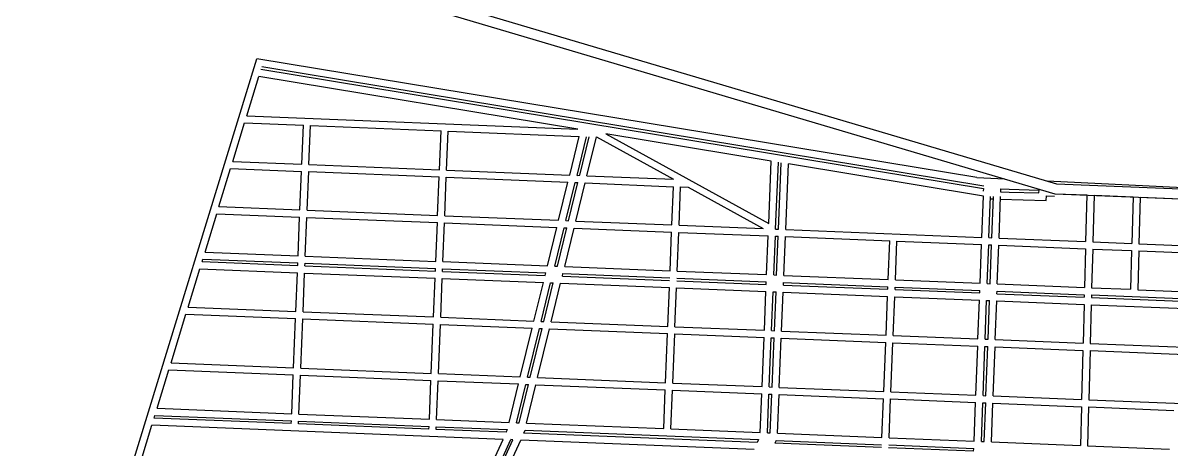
# Model space of a CAD drawing. Header units: millimetres. Extents: x 4375152 to 4409667, y 6523746 to 6549185.
# Drawn here: x 4388856 to 4390452, y 6531808 to 6532401 of the extents above; entities that cross this region are included whole.
import ezdxf

# ---------------------------------------------------------------- set-up
doc = ezdxf.new("R2010")
doc.units = ezdxf.units.MM
doc.layers.add('LINEA CALLE', color=252, linetype='Continuous')

msp = doc.modelspace()

# ---------------------------------------------------------------- linework, layer by layer
at = {"layer": 'LINEA CALLE', "transparency": 33554687}
for p, q in [((4388311.4, 6532750.6), (4390290.8, 6532163.3)), ((4389181.1, 6532507.2), (4390293.1, 6532177.2)), ((4388964.2, 6531643.4), (4389181, 6532351.3)), ((4390182.5, 6532185.7), (4389181, 6532351.3)), ((4390191.9, 6532170), (4389186.8, 6532336.2)), ((4390192, 6532174), (4389188, 6532340)), ((4389167.1, 6532271.7), (4389183.8, 6532326.6)), ((4389627.7, 6532253.2), (4389183.8, 6532326.6)), ((4389167.1, 6532271.7), (4389627.7, 6532253.2)), ((4389147.6, 6532208.3), (4389164, 6532261.9)), ((4389164, 6532261.9), (4389245.8, 6532258.6)), ((4389243.6, 6532204.4), (4389245.8, 6532258.6)), ((4389253.6, 6532204), (4389255.8, 6532258.2)), ((4389255.8, 6532258.2), (4389437.2, 6532250.8)), ((4389435, 6532196.7), (4389437.2, 6532250.8)), ((4389445, 6532196.3), (4389447.2, 6532250.4)), ((4389447.2, 6532250.4), (4389629.4, 6532243.1)), ((4389616.2, 6532189.3), (4389629.4, 6532243.1)), ((4389626.4, 6532188.8), (4389639.6, 6532242.7)), ((4389630.1, 6532188.9), (4389643.3, 6532242.5)), ((4389640.2, 6532188.4), (4389653.5, 6532242.5)), ((4389653.5, 6532242.5), (4389760.5, 6532183.5)), ((4389896.4, 6532208.7), (4389666.4, 6532246.8)), ((4389666.4, 6532246.8), (4389892.9, 6532122)), ((4389147.6, 6532208.3), (4389243.6, 6532204.4)), ((4389892.9, 6532122), (4389896.4, 6532208.7)), ((4389902.6, 6532114.1), (4389906.4, 6532207.1)), ((4389906.6, 6532113.9), (4389910.3, 6532206.4)), ((4389128.3, 6532145.3), (4389144.6, 6532198.4)), ((4389144.6, 6532198.4), (4389243.2, 6532194.4)), ((4389241, 6532140.8), (4389243.2, 6532194.4)), ((4389251, 6532140.4), (4389253.2, 6532194)), ((4389253.2, 6532194), (4389434.6, 6532186.7)), ((4389253.6, 6532204), (4389435, 6532196.7)), ((4389445, 6532196.3), (4389616.2, 6532189.3)), ((4389916.6, 6532113.5), (4389920.3, 6532204.8)), ((4390191.5, 6532160), (4389920.3, 6532204.8)), ((4389432.5, 6532133.1), (4389434.6, 6532186.7)), ((4389442.5, 6532132.7), (4389444.6, 6532186.3)), ((4389444.6, 6532186.3), (4389613.8, 6532179.4)), ((4389600.8, 6532126.3), (4389613.8, 6532179.4)), ((4389611, 6532125.9), (4389624, 6532179)), ((4389614.6, 6532125.7), (4389627.6, 6532178.9)), ((4389624, 6532179), (4389627.6, 6532178.9)), ((4389624.8, 6532125.3), (4389637.8, 6532178.5)), ((4389626.4, 6532188.8), (4389630.1, 6532188.9)), ((4389637.8, 6532178.5), (4389760.5, 6532173.1)), ((4389640.2, 6532188.4), (4389760.5, 6532183.5)), ((4390182.5, 6532185.7), (4390221.4, 6532183.9)), ((4390280, 6532181.1), (4390758.5, 6532158.4)), ((4390293.1, 6532177.2), (4390758.5, 6532158.4)), ((4389758.3, 6532119.9), (4389760.5, 6532173.1)), ((4389768.3, 6532119.5), (4389770.5, 6532172.7)), ((4389770.5, 6532172.7), (4389780.9, 6532172.3)), ((4389780.9, 6532172.3), (4389885.2, 6532114.8)), ((4390189.3, 6532102.5), (4390191.5, 6532160)), ((4390199.3, 6532102.1), (4390201.5, 6532159.6)), ((4390203.3, 6532102), (4390205.5, 6532159.5)), ((4390213.3, 6532101.6), (4390215.5, 6532159.2)), ((4390290.8, 6532163.3), (4390758.8, 6532144.4)), ((4390290.8, 6532163.3), (4390335.4, 6532161.5)), ((4390335.4, 6532161.5), (4390333.7, 6532096.7)), ((4390345.4, 6532161.1), (4390343.8, 6532096.3)), ((4390345.4, 6532161.1), (4390399.6, 6532158.9)), ((4390399.6, 6532158.9), (4390397.9, 6532094.1)), ((4390409.5, 6532158.5), (4390407.9, 6532093.7)), ((4390409.5, 6532158.5), (4390543.6, 6532153.1)), ((4389128.3, 6532145.3), (4389241, 6532140.8)), ((4389109, 6532082.1), (4389125.3, 6532135.5)), ((4389125.3, 6532135.5), (4389240.6, 6532130.8)), ((4389238.5, 6532076.9), (4389240.6, 6532130.8)), ((4389248.5, 6532076.5), (4389250.6, 6532130.4)), ((4389250.6, 6532130.4), (4389432.1, 6532123.1)), ((4389251, 6532140.4), (4389432.5, 6532133.1)), ((4389442.5, 6532132.7), (4389600.8, 6532126.3)), ((4389429.9, 6532069.1), (4389432.1, 6532123.1)), ((4389439.9, 6532068.7), (4389442.1, 6532122.7)), ((4389442.1, 6532122.7), (4389598.4, 6532116.4)), ((4389585.3, 6532062.9), (4389598.4, 6532116.4)), ((4389595.5, 6532062.5), (4389608.6, 6532116)), ((4389599.1, 6532062.3), (4389612.2, 6532115.8)), ((4389608.6, 6532116), (4389612.2, 6532115.8)), ((4389609.3, 6532061.9), (4389622.4, 6532115.4)), ((4389611, 6532125.9), (4389614.6, 6532125.7)), ((4389622.4, 6532115.4), (4389757.9, 6532109.9)), ((4389624.8, 6532125.3), (4389758.3, 6532119.9)), ((4389768.3, 6532119.5), (4389885.2, 6532114.8)), ((4389902.6, 6532114.1), (4389906.6, 6532113.9)), ((4389916.6, 6532113.5), (4390189.3, 6532102.5)), ((4389755.8, 6532056), (4389757.9, 6532109.9)), ((4389765.8, 6532055.6), (4389767.9, 6532109.5)), ((4389767.9, 6532109.1), (4389892.2, 6532104.5)), ((4389890, 6532050.6), (4389892.2, 6532104.5)), ((4389900, 6532050.2), (4389902.2, 6532104.1)), ((4389902.2, 6532104.1), (4389906.2, 6532104)), ((4389904, 6532050), (4389906.2, 6532104)), ((4389914, 6532049.6), (4389916.2, 6532103.5)), ((4389916.2, 6532103.5), (4390061.4, 6532097.7)), ((4390059.2, 6532043.7), (4390061.4, 6532097.7)), ((4390069.2, 6532043.3), (4390071.3, 6532097.3)), ((4390071.3, 6532097.3), (4390188.9, 6532092.5)), ((4390199.3, 6532102.1), (4390203.3, 6532102)), ((4390213.3, 6532101.6), (4390333.7, 6532096.7)), ((4390343.8, 6532096.3), (4390397.9, 6532094.1)), ((4389109, 6532082.1), (4389238.5, 6532076.9)), ((4390186.9, 6532038.6), (4390188.9, 6532092.5)), ((4390196.9, 6532038.2), (4390198.9, 6532092.1)), ((4390198.9, 6532092.1), (4390203, 6532092)), ((4390200.9, 6532038), (4390203, 6532092)), ((4390210.9, 6532037.6), (4390213, 6532091.6)), ((4390213, 6532091.6), (4390333.5, 6532086.7)), ((4390333.5, 6532086.7), (4390332.1, 6532032.7)), ((4390343.5, 6532086.3), (4390342.1, 6532032.3)), ((4390343.5, 6532086.3), (4390397.6, 6532084.1)), ((4390397.6, 6532084.1), (4390396.2, 6532030.2)), ((4390407.6, 6532083.7), (4390406.2, 6532029.7)), ((4390407.6, 6532083.7), (4390541.7, 6532078.3)), ((4390407.9, 6532093.7), (4390541.9, 6532088.3)), ((4389104.9, 6532068.7), (4389105.9, 6532072.2)), ((4389104.9, 6532068.7), (4389237.9, 6532063.3)), ((4389105.9, 6532072.2), (4389238.1, 6532066.9)), ((4389237.9, 6532063.3), (4389238.1, 6532066.9)), ((4389247.9, 6532062.9), (4389248.1, 6532066.5)), ((4389247.9, 6532062.9), (4389429.4, 6532055.6)), ((4389248.1, 6532066.5), (4389429.5, 6532059.1)), ((4389248.5, 6532076.5), (4389429.9, 6532069.1)), ((4389439.9, 6532068.7), (4389585.3, 6532062.9)), ((4389595.5, 6532062.5), (4389599.1, 6532062.3)), ((4389085.5, 6532005.4), (4389101.8, 6532058.8)), ((4389101.8, 6532058.8), (4389237.5, 6532053.3)), ((4389235.3, 6531999.4), (4389237.5, 6532053.3)), ((4389245.3, 6531999), (4389247.5, 6532052.9)), ((4389247.5, 6532052.9), (4389429, 6532045.6)), ((4389429.4, 6532055.6), (4389429.5, 6532059.1)), ((4389439.3, 6532055.2), (4389439.5, 6532058.7)), ((4389439.3, 6532055.2), (4389582, 6532049.4)), ((4389439.5, 6532058.7), (4389582.8, 6532053)), ((4389582, 6532049.4), (4389582.9, 6532053)), ((4389598.7, 6532062.3), (4389599.1, 6532062.3)), ((4389606, 6532048.5), (4389606.8, 6532052)), ((4389606, 6532048.5), (4389755.2, 6532042.5)), ((4389606.8, 6532052), (4389755.4, 6532046)), ((4389609.3, 6532061.9), (4389755.8, 6532056)), ((4389765.8, 6532055.6), (4389890, 6532050.6)), ((4389900, 6532050.2), (4389904, 6532050)), ((4389914, 6532049.6), (4390059.2, 6532043.7)), ((4389426.8, 6531991.7), (4389429, 6532045.6)), ((4389436.8, 6531991.3), (4389438.9, 6532045.2)), ((4389438.9, 6532045.2), (4389579.6, 6532039.5)), ((4389566.4, 6531986), (4389579.6, 6532039.5)), ((4389576.6, 6531985.6), (4389589.7, 6532039.1)), ((4389580.3, 6531985.5), (4389593.4, 6532039)), ((4389589.7, 6532039.1), (4389591.5, 6532039.1)), ((4389590.4, 6531985.1), (4389603.6, 6532038.6)), ((4389591.5, 6532039.1), (4389593.4, 6532039)), ((4389603.6, 6532038.6), (4389754.8, 6532032.5)), ((4389752.6, 6531978.5), (4389754.8, 6532032.5)), ((4389762.6, 6531978.1), (4389764.8, 6532032.1)), ((4389764.8, 6532032.1), (4389889.1, 6532027)), ((4389765.2, 6532042.1), (4389889.5, 6532037)), ((4389765.4, 6532045.6), (4389889.6, 6532040.6)), ((4389889.5, 6532037), (4389889.6, 6532040.6)), ((4389913.5, 6532036.1), (4389913.6, 6532039.6)), ((4389913.5, 6532036.1), (4390058.6, 6532030.2)), ((4389913.6, 6532039.6), (4390058.8, 6532033.8)), ((4390058.6, 6532030.2), (4390058.8, 6532033.8)), ((4390068.6, 6532029.8), (4390068.8, 6532033.4)), ((4390068.8, 6532033.4), (4390186.6, 6532028.6)), ((4390069.2, 6532043.3), (4390186.9, 6532038.6)), ((4390196.9, 6532038.2), (4390200.9, 6532038)), ((4390210.9, 6532037.6), (4390332.1, 6532032.7)), ((4390342.1, 6532032.3), (4390396.2, 6532030.2)), ((4389886.9, 6531973.1), (4389889.1, 6532027)), ((4389896.9, 6531972.7), (4389899.1, 6532026.6)), ((4389899.1, 6532026.6), (4389903.1, 6532026.5)), ((4389900.9, 6531972.5), (4389903.1, 6532026.5)), ((4389910.9, 6531972.1), (4389913.1, 6532026.1)), ((4389913.1, 6532026.1), (4390058.2, 6532020.2)), ((4390056.1, 6531966.3), (4390058.2, 6532020.2)), ((4390066, 6531965.9), (4390068.2, 6532019.8)), ((4390068.2, 6532019.8), (4390186, 6532015.1)), ((4390068.6, 6532029.8), (4390186.4, 6532025.1)), ((4390184, 6531961.1), (4390186, 6532015.1)), ((4390186.4, 6532025.1), (4390186.6, 6532028.6)), ((4390194, 6531960.7), (4390196, 6532014.7)), ((4390196, 6532014.7), (4390200.1, 6532014.5)), ((4390210.4, 6532024.1), (4390210.6, 6532027.6)), ((4390210.4, 6532024.1), (4390331.7, 6532019.2)), ((4390210.6, 6532027.6), (4390331.8, 6532022.7)), ((4390331.8, 6532022.7), (4390331.7, 6532019.2)), ((4390341.8, 6532022.3), (4390341.7, 6532018.8)), ((4390341.7, 6532018.8), (4390629.5, 6532007.2)), ((4390341.7, 6532018.8), (4390629.5, 6532007.2)), ((4390341.8, 6532022.3), (4390632.5, 6532010.6)), ((4390406.2, 6532029.7), (4390540.3, 6532024.3)), ((4389085.5, 6532005.4), (4389235.3, 6531999.4)), ((4389245.3, 6531999), (4389426.8, 6531991.7)), ((4390198, 6531960.6), (4390200.1, 6532014.5)), ((4390208, 6531960.2), (4390210, 6532014.1)), ((4390210, 6532014.1), (4390331.5, 6532009.2)), ((4390331.5, 6532009.2), (4390330.1, 6531955.2)), ((4390341.5, 6532008.8), (4390340.1, 6531954.8)), ((4390341.5, 6532008.8), (4390484.5, 6532003)), ((4390341.5, 6532008.8), (4390484.5, 6532003)), ((4389061.7, 6531927.8), (4389082.5, 6531995.6)), ((4389082.5, 6531995.6), (4389234.9, 6531989.4)), ((4389232.2, 6531921), (4389234.9, 6531989.4)), ((4389242.2, 6531920.6), (4389244.9, 6531989)), ((4389244.9, 6531989), (4389426.4, 6531981.7)), ((4389436.8, 6531991.3), (4389566.4, 6531986)), ((4389576.6, 6531985.6), (4389580.3, 6531985.5)), ((4389590.4, 6531985.1), (4389752.6, 6531978.5)), ((4389423.6, 6531913.2), (4389426.4, 6531981.7)), ((4389433.6, 6531912.8), (4389436.4, 6531981.3)), ((4389436.4, 6531981.3), (4389564, 6531976.1)), ((4389547.4, 6531908.3), (4389564, 6531976.1)), ((4389557.6, 6531907.8), (4389574.2, 6531975.7)), ((4389561.2, 6531907.7), (4389577.8, 6531975.6)), ((4389571.4, 6531907.3), (4389588, 6531975.2)), ((4389574.2, 6531975.7), (4389577.8, 6531975.6)), ((4389588, 6531975.2), (4389752.2, 6531968.5)), ((4389749.5, 6531900.1), (4389752.2, 6531968.5)), ((4389759.5, 6531899.7), (4389762.2, 6531968.1)), ((4389762.2, 6531968.1), (4389886.5, 6531963.1)), ((4389762.6, 6531978.1), (4389886.9, 6531973.1)), ((4389896.9, 6531972.7), (4389900.9, 6531972.5)), ((4389910.9, 6531972.1), (4390056.1, 6531966.3)), ((4389883.7, 6531894.7), (4389886.5, 6531963.1)), ((4389893.7, 6531894.3), (4389896.5, 6531962.7)), ((4389896.5, 6531962.7), (4389900.5, 6531962.6)), ((4389897.7, 6531894.1), (4389900.5, 6531962.6)), ((4389907.7, 6531893.7), (4389910.5, 6531962.2)), ((4389910.5, 6531962.2), (4390055.7, 6531956.3)), ((4390052.9, 6531887.9), (4390055.7, 6531956.3)), ((4390062.9, 6531887.5), (4390065.6, 6531955.9)), ((4390065.6, 6531955.9), (4390183.6, 6531951.1)), ((4390066, 6531965.9), (4390184, 6531961.1)), ((4390181.1, 6531882.7), (4390183.6, 6531951.1)), ((4390191.1, 6531882.3), (4390193.6, 6531950.7)), ((4390193.6, 6531950.7), (4390197.7, 6531950.6)), ((4390194, 6531960.7), (4390198, 6531960.6)), ((4390208, 6531960.2), (4390330.1, 6531955.2)), ((4390340.1, 6531954.8), (4390483.1, 6531949.1)), ((4390195.1, 6531882.1), (4390197.7, 6531950.6)), ((4390205.1, 6531881.7), (4390207.7, 6531950.2)), ((4390207.7, 6531950.2), (4390329.8, 6531945.2)), ((4390329.8, 6531945.2), (4390328, 6531876.8)), ((4390339.8, 6531944.8), (4390338, 6531876.4)), ((4390339.8, 6531944.8), (4390482.8, 6531939.1)), ((4389061.7, 6531927.8), (4389232.2, 6531921)), ((4389242.2, 6531920.6), (4389423.6, 6531913.2)), ((4389042.4, 6531864.6), (4389058.7, 6531918)), ((4389058.7, 6531918), (4389231.8, 6531911)), ((4389229.6, 6531857), (4389231.8, 6531911)), ((4389239.6, 6531856.6), (4389241.8, 6531910.6)), ((4389241.8, 6531910.6), (4389423.2, 6531903.3)), ((4389421, 6531849.3), (4389423.2, 6531903.3)), ((4389431, 6531848.9), (4389433.2, 6531902.9)), ((4389433.2, 6531902.9), (4389545, 6531898.4)), ((4389433.6, 6531912.8), (4389547.4, 6531908.3)), ((4389557.6, 6531907.8), (4389561.2, 6531907.7)), ((4389571.4, 6531907.3), (4389749.5, 6531900.1)), ((4389531.9, 6531844.8), (4389545, 6531898.4)), ((4389542.1, 6531844.4), (4389555.2, 6531897.9)), ((4389545.7, 6531844.3), (4389558.8, 6531897.8)), ((4389555.2, 6531897.9), (4389558.8, 6531897.8)), ((4389555.9, 6531843.9), (4389569, 6531897.4)), ((4389569, 6531897.4), (4389749.1, 6531890.1)), ((4389746.9, 6531836.2), (4389749.1, 6531890.1)), ((4389756.9, 6531835.8), (4389759.1, 6531889.7)), ((4389759.1, 6531889.7), (4389883.3, 6531884.7)), ((4389759.5, 6531899.7), (4389883.7, 6531894.7)), ((4389893.7, 6531894.3), (4389897.7, 6531894.1)), ((4389907.7, 6531893.7), (4390052.9, 6531887.9)), ((4390062.9, 6531887.5), (4390181.1, 6531882.7)), ((4389881.2, 6531830.8), (4389883.3, 6531884.7)), ((4389891.2, 6531830.4), (4389893.3, 6531884.3)), ((4389893.3, 6531884.3), (4389897.3, 6531884.1)), ((4389895.2, 6531830.2), (4389897.3, 6531884.1)), ((4389905.1, 6531829.8), (4389907.3, 6531883.7)), ((4389907.3, 6531883.7), (4390052.5, 6531877.9)), ((4390050.3, 6531823.9), (4390052.5, 6531877.9)), ((4390060.3, 6531823.5), (4390062.5, 6531877.5)), ((4390062.5, 6531877.5), (4390180.7, 6531872.7)), ((4390178.7, 6531818.8), (4390180.7, 6531872.7)), ((4390188.7, 6531818.4), (4390190.7, 6531872.3)), ((4390190.7, 6531872.3), (4390194.7, 6531872.1)), ((4390191.1, 6531882.3), (4390195.1, 6531882.1)), ((4390192.7, 6531818.2), (4390194.7, 6531872.1)), ((4390202.7, 6531817.8), (4390204.7, 6531871.7)), ((4390204.7, 6531871.7), (4390327.8, 6531866.8)), ((4390205.1, 6531881.7), (4390328, 6531876.8)), ((4390338, 6531876.4), (4390481.1, 6531870.6)), ((4389042.4, 6531864.6), (4389229.6, 6531857)), ((4389239.6, 6531856.6), (4389421, 6531849.3)), ((4390327.8, 6531866.8), (4390326.4, 6531812.8)), ((4390337.8, 6531866.4), (4390336.4, 6531812.4)), ((4390337.8, 6531866.4), (4390456.4, 6531861.6)), ((4388973.7, 6531640.5), (4389035.1, 6531841)), ((4389523.5, 6531821.3), (4389035.1, 6531841)), ((4389038.2, 6531850.9), (4389039.3, 6531854.7)), ((4389229, 6531843.2), (4389038.2, 6531850.9)), ((4389039.3, 6531854.7), (4389229.2, 6531847)), ((4389229, 6531843.2), (4389229.2, 6531847)), ((4389239, 6531842.8), (4389239.2, 6531846.6)), ((4389420.5, 6531835.5), (4389239, 6531842.8)), ((4389239.2, 6531846.6), (4389420.6, 6531839.3)), ((4389420.5, 6531835.5), (4389420.6, 6531839.3)), ((4389430.5, 6531835.1), (4389430.6, 6531838.9)), ((4389430.6, 6531838.9), (4389529.8, 6531834.9)), ((4389431, 6531848.9), (4389531.9, 6531844.8)), ((4389542.1, 6531844.4), (4389545.7, 6531844.3)), ((4389555.9, 6531843.9), (4389746.9, 6531836.2)), ((4389528, 6531831.1), (4389430.5, 6531835.1)), ((4389528, 6531831.1), (4389529.8, 6531834.9)), ((4389552.5, 6531830.1), (4389554.3, 6531833.9)), ((4389877, 6531817), (4389552.5, 6531830.1)), ((4389554.3, 6531833.9), (4389878.6, 6531820.9)), ((4389756.9, 6531835.8), (4389881.2, 6531830.8)), ((4389891.2, 6531830.4), (4389895.2, 6531830.2)), ((4389905.1, 6531829.8), (4390050.3, 6531823.9)), ((4390060.3, 6531823.5), (4390178.7, 6531818.8)), ((4389487.1, 6531742.4), (4389523.5, 6531821.3)), ((4389496.2, 6531738.2), (4389534.4, 6531820.9)), ((4389501.1, 6531742.6), (4389537.1, 6531820.7)), ((4389510.2, 6531738.4), (4389548, 6531820.3)), ((4389537.1, 6531820.7), (4389534.4, 6531820.9)), ((4389872.8, 6531807.2), (4389548, 6531820.3)), ((4389878.6, 6531820.9), (4389877, 6531817)), ((4389903.3, 6531819.9), (4389901.7, 6531816)), ((4390049.8, 6531810.1), (4389901.7, 6531816)), ((4389903.3, 6531819.9), (4390049.9, 6531813.9)), ((4390177.9, 6531804.9), (4390059.7, 6531809.7)), ((4390059.9, 6531813.5), (4390178.3, 6531808.8)), ((4390177.9, 6531804.9), (4390178.3, 6531808.8)), ((4390188.7, 6531818.4), (4390192.7, 6531818.2)), ((4390202.7, 6531817.8), (4390326.4, 6531812.8)), ((4390336.4, 6531812.4), (4390450.4, 6531807.8))]:
    msp.add_line(p, q, dxfattribs=at)
at = {"layer": 'LINEA CALLE', "linetype": 'ByBlock', "transparency": 33554687}
for points in [[(4390191.5, 6532170.7), (4390191.4, 6532166.7)], [(4390215.5, 6532169.9), (4390215.4, 6532165.9)], [(4390215.4, 6532165.9), (4390227.5, 6532165.6)], [(4390215.5, 6532169.9), (4390227.4, 6532169.6)], [(4390227.3, 6532165.6), (4390268.7, 6532164.3)], [(4390227.4, 6532169.6), (4390268.9, 6532168.3)], [(4390268.7, 6532164.3), (4390268.9, 6532168.3)], [(4390279, 6532153.9), (4390279.1, 6532160.4)], [(4390279.1, 6532160.4), (4390290.3, 6532160)], [(4390201, 6532156.3), (4390205, 6532156.2)], [(4390215, 6532155.9), (4390279, 6532153.9)]]:
    msp.add_lwpolyline(points, dxfattribs=at)

doc.saveas('drawing.dxf')
